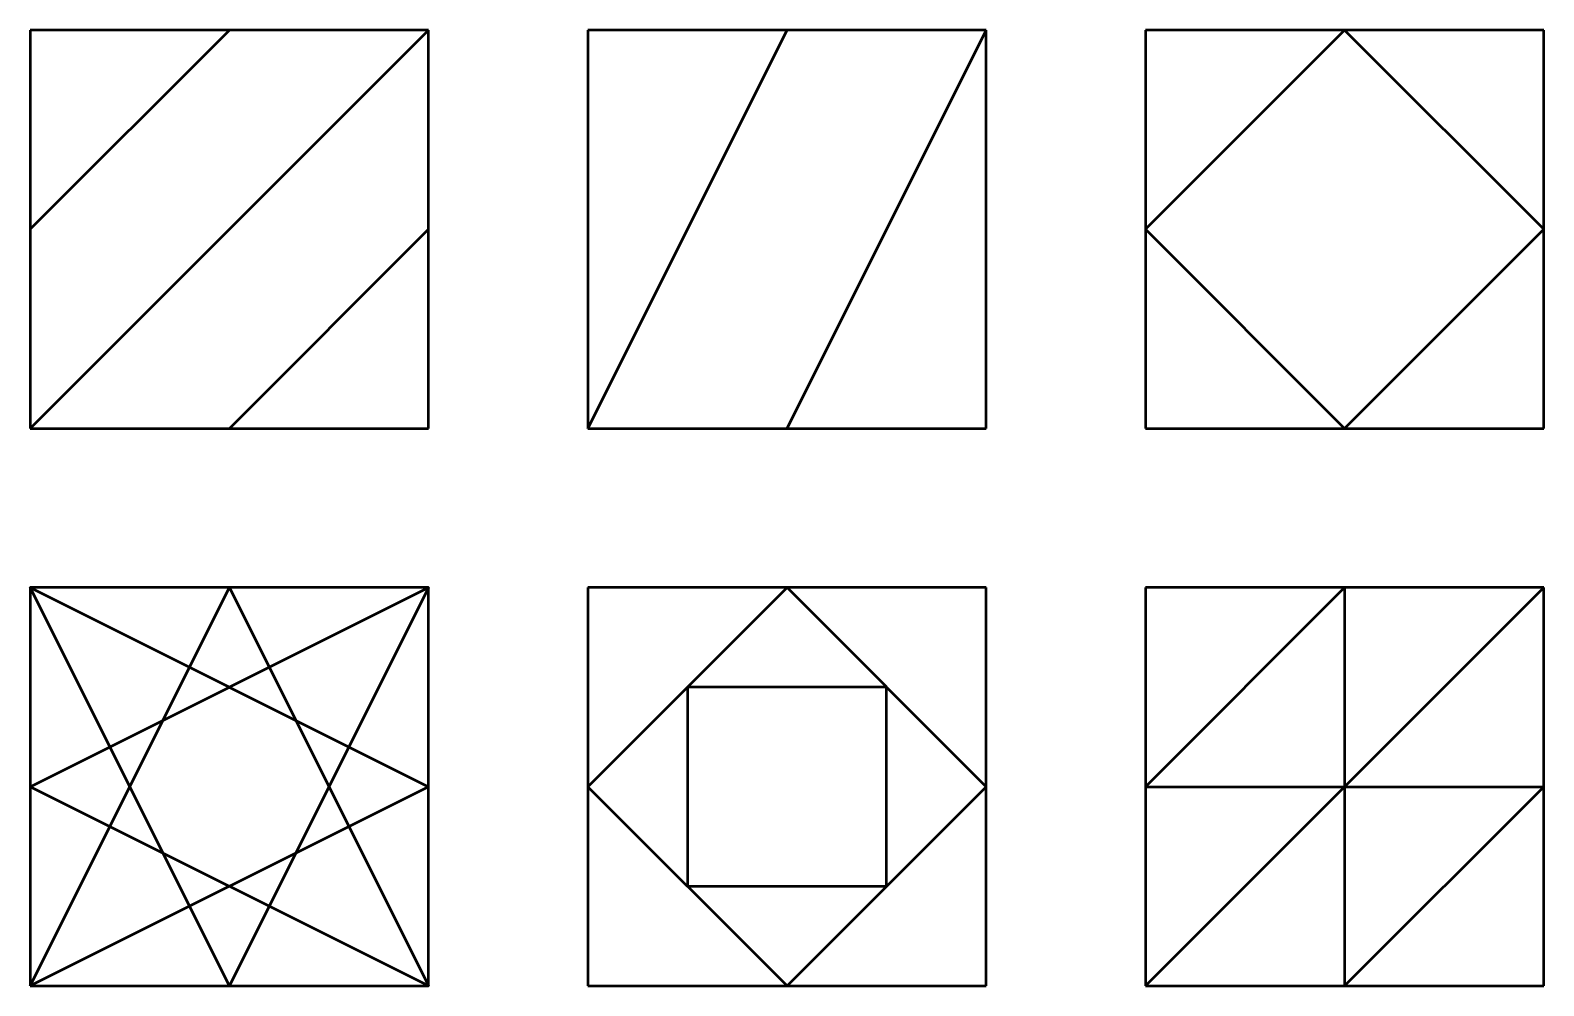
# Model space of a CAD drawing. Header units: millimetres. Extents: x 236 to 426, y -13 to 107.
import ezdxf

# ---------------------------------------------------------------- set-up
doc = ezdxf.new("R2010")
doc.units = ezdxf.units.MM
doc.layers.add('Contornos Visibles', color=7, linetype='Continuous', lineweight=50, true_color=0xffffff)

msp = doc.modelspace()

# ---------------------------------------------------------------- linework, layer by layer
at = {"layer": 'Contornos Visibles'}
for p, q in [((285.89, 106.7), (235.89, 106.7)), ((235.89, 106.7), (235.89, 56.7)), ((235.89, 56.7), (285.89, 106.7)), ((235.89, 81.7), (260.89, 106.7)), ((285.89, 56.7), (285.89, 106.7)), ((355.89, 106.7), (305.89, 106.7)), ((305.89, 106.7), (305.89, 56.7)), ((305.89, 56.7), (330.89, 106.7)), ((330.89, 56.7), (355.89, 106.7)), ((355.89, 56.7), (355.89, 106.7)), ((425.89, 106.7), (375.89, 106.7)), ((375.89, 106.7), (375.89, 56.7)), ((425.89, 56.7), (425.89, 106.7)), ((260.89, 56.7), (285.89, 81.7)), ((235.89, 56.7), (285.89, 56.7)), ((305.89, 56.7), (355.89, 56.7)), ((375.89, 56.7), (425.89, 56.7)), ((285.89, 36.7), (235.89, 36.7)), ((235.89, 36.7), (235.89, -13.3)), ((285.89, -13.3), (285.89, 36.7)), ((355.89, 36.7), (305.89, 36.7)), ((305.89, 36.7), (305.89, -13.3)), ((355.89, -13.3), (355.89, 36.7)), ((425.89, 36.7), (375.89, 36.7)), ((375.89, 36.7), (375.89, -13.3)), ((375.89, -13.3), (425.89, 36.7)), ((375.89, 11.7), (400.89, 36.7)), ((400.89, 36.7), (400.89, -13.3)), ((425.89, -13.3), (425.89, 36.7)), ((375.89, 11.7), (425.89, 11.7)), ((400.89, -13.3), (425.89, 11.7)), ((235.89, -13.3), (285.89, -13.3)), ((305.89, -13.3), (355.89, -13.3)), ((375.89, -13.3), (425.89, -13.3))]:
    msp.add_line(p, q, dxfattribs=at)
at = {"layer": 'Contornos Visibles', "flags": 128}
for points in [[(375.89, 81.7), (400.89, 56.7), (425.89, 81.7), (400.89, 106.7)], [(305.89, 11.7), (330.89, -13.3), (355.89, 11.7), (330.89, 36.7)], [(318.39, 24.2), (318.39, -0.8), (343.39, -0.8), (343.39, 24.2)]]:
    msp.add_lwpolyline(points, close=True, dxfattribs=at)
at = {"layer": 'Contornos Visibles'}
msp.add_lwpolyline([(235.89, -13.3), (260.89, 36.7), (285.89, -13.3), (235.89, 11.7), (285.89, 36.7), (260.89, -13.3), (235.89, 36.7), (285.89, 11.7), (235.89, -13.3)], dxfattribs=at)

doc.saveas('drawing.dxf')
